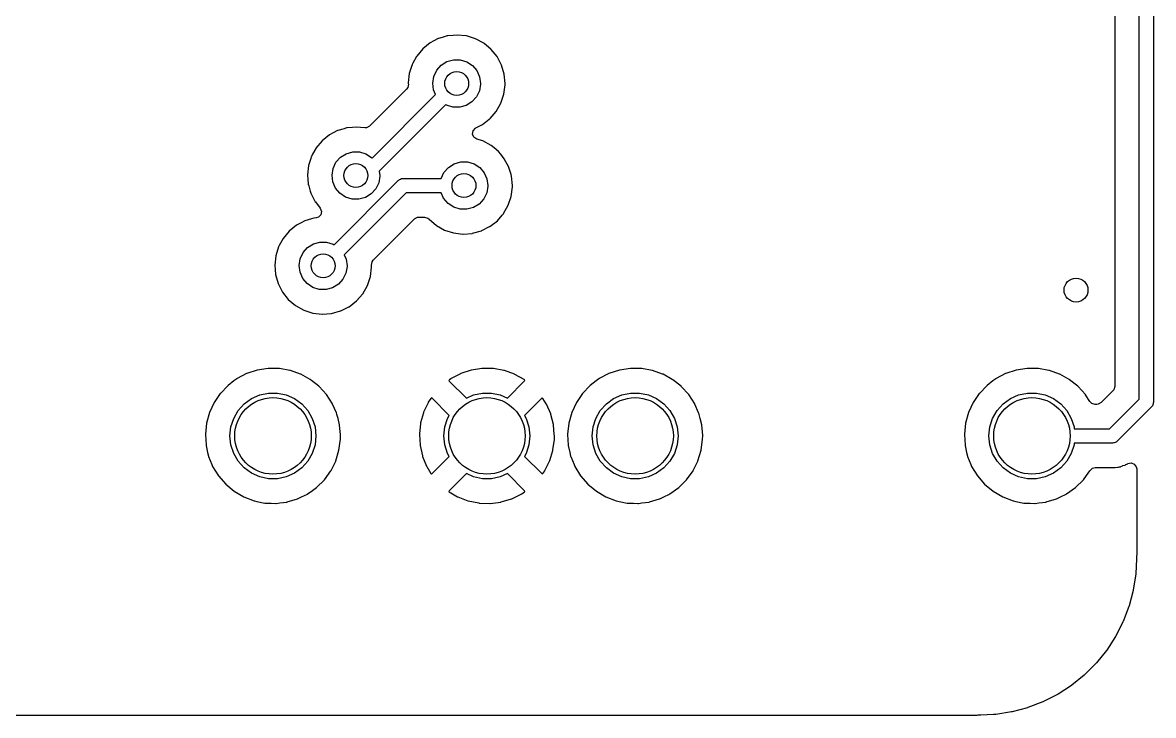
# Model space of a CAD drawing. Extents: x 123.2 to 169.8, y -144.8 to -46.7.
# Drawn here: x 146.11 to 169.77, y -144.78 to -130.3 of the extents above; entities that cross this region are included whole.
import ezdxf

# ---------------------------------------------------------------- set-up
doc = ezdxf.new("R2010")
doc.units = 0
doc.layers.add('BLACK', color=7, linetype='CONTINUOUS')

msp = doc.modelspace()

# ---------------------------------------------------------------- linework, layer by layer
at = {"layer": 'BLACK', "linetype": 'CONTINUOUS'}
for p, q in [((169.466, -138.17), (169.466, -71.3801)), ((169.766, -71.318), (169.766, -138.232)), ((168.957, -128.886), (168.957, -137.907)), ((154.639, -130.724), (154.485, -130.848)), ((154.718, -130.683), (154.639, -130.724)), ((154.809, -130.635), (154.718, -130.683)), ((154.814, -130.632), (154.809, -130.635)), ((154.809, -130.635), (154.809, -130.635)), ((154.893, -130.609), (154.814, -130.632)), ((154.998, -130.578), (154.893, -130.609)), ((155.004, -130.577), (154.998, -130.578)), ((154.998, -130.578), (154.998, -130.578)), ((155.01, -130.576), (155.004, -130.577)), ((155.119, -130.566), (155.01, -130.576)), ((155.01, -130.576), (155.01, -130.576)), ((155.201, -130.559), (155.119, -130.566)), ((155.207, -130.559), (155.201, -130.559)), ((155.392, -130.579), (155.207, -130.559)), ((155.207, -130.559), (155.207, -130.559)), ((155.398, -130.579), (155.392, -130.579)), ((155.392, -130.579), (155.392, -130.579)), ((155.587, -130.638), (155.398, -130.579)), ((155.761, -130.732), (155.587, -130.638)), ((155.765, -130.736), (155.761, -130.732)), ((155.907, -130.853), (155.765, -130.736)), ((155.765, -130.736), (155.765, -130.736)), ((154.355, -131.005), (154.276, -131.148)), ((154.358, -130.999), (154.355, -131.005)), ((154.355, -131.005), (154.355, -131.005)), ((154.485, -130.848), (154.358, -130.999)), ((155.913, -130.858), (155.907, -130.853)), ((155.917, -130.863), (155.913, -130.858)), ((155.958, -130.914), (155.917, -130.863)), ((155.917, -130.863), (155.917, -130.863)), ((156.038, -131.011), (155.958, -130.914)), ((156.131, -131.186), (156.038, -131.011)), ((154.249, -131.214), (154.203, -131.361)), ((154.261, -131.179), (154.249, -131.214)), ((154.263, -131.173), (154.261, -131.179)), ((154.261, -131.179), (154.261, -131.179)), ((154.276, -131.148), (154.263, -131.173)), ((154.776, -131.297), (154.87, -131.191)), ((154.87, -131.191), (154.99, -131.116)), ((154.99, -131.116), (155.126, -131.077)), ((155.126, -131.077), (155.268, -131.077)), ((155.268, -131.077), (155.404, -131.118)), ((155.404, -131.118), (155.523, -131.195)), ((155.523, -131.195), (155.615, -131.303)), ((156.188, -131.375), (156.131, -131.186)), ((154.203, -131.361), (154.181, -131.558)), ((154.694, -131.566), (154.716, -131.426)), ((154.716, -131.426), (154.776, -131.297)), ((155.615, -131.303), (155.674, -131.432)), ((155.674, -131.432), (155.694, -131.572)), ((156.207, -131.572), (156.188, -131.375)), ((154.147, -131.688), (153.371, -132.464)), ((154.169, -131.658), (154.147, -131.688)), ((154.183, -131.588), (154.169, -131.658)), ((154.181, -131.558), (154.182, -131.572)), ((154.182, -131.572), (154.183, -131.588)), ((154.712, -131.706), (154.694, -131.566)), ((154.754, -131.8), (154.712, -131.706)), ((155.67, -131.724), (155.609, -131.852)), ((155.694, -131.584), (155.67, -131.724)), ((155.694, -131.572), (155.694, -131.584)), ((156.182, -131.797), (156.207, -131.6)), ((156.207, -131.6), (156.207, -131.572)), ((153.424, -133.13), (154.754, -131.8)), ((155.513, -131.957), (155.393, -132.031)), ((155.609, -131.852), (155.513, -131.957)), ((156.12, -131.984), (156.182, -131.797)), ((154.964, -132.014), (153.573, -133.405)), ((154.979, -132.023), (154.964, -132.014)), ((155.114, -132.066), (154.979, -132.023)), ((155.256, -132.068), (155.114, -132.066)), ((155.393, -132.031), (155.256, -132.068)), ((155.893, -132.306), (156.022, -132.156)), ((156.022, -132.156), (156.12, -131.984)), ((155.593, -132.5), (155.731, -132.43)), ((155.731, -132.43), (155.737, -132.428)), ((155.737, -132.428), (155.875, -132.32)), ((155.875, -132.32), (155.888, -132.31)), ((155.888, -132.31), (155.893, -132.306)), ((152.531, -132.647), (152.377, -132.771)), ((152.61, -132.606), (152.531, -132.647)), ((152.701, -132.558), (152.61, -132.606)), ((152.706, -132.555), (152.701, -132.558)), ((152.701, -132.558), (152.701, -132.558)), ((152.837, -132.517), (152.706, -132.555)), ((152.89, -132.501), (152.837, -132.517)), ((152.896, -132.5), (152.89, -132.501)), ((152.89, -132.501), (152.89, -132.501)), ((152.902, -132.499), (152.896, -132.5)), ((153.013, -132.489), (152.902, -132.499)), ((152.902, -132.499), (152.902, -132.499)), ((153.093, -132.482), (153.013, -132.489)), ((153.269, -132.5), (153.093, -132.482)), ((153.309, -132.498), (153.269, -132.5)), ((153.371, -132.464), (153.309, -132.498)), ((155.525, -132.629), (155.536, -132.559)), ((155.554, -132.694), (155.525, -132.629)), ((155.536, -132.559), (155.584, -132.506)), ((155.584, -132.506), (155.593, -132.5)), ((152.377, -132.771), (152.25, -132.922)), ((155.613, -132.733), (155.554, -132.694)), ((155.739, -132.772), (155.613, -132.733)), ((155.913, -132.866), (155.739, -132.772)), ((155.917, -132.87), (155.913, -132.866)), ((155.975, -132.918), (155.917, -132.87)), ((155.917, -132.87), (155.917, -132.87)), ((156.065, -132.992), (155.975, -132.918)), ((152.14, -133.14), (152.094, -133.284)), ((152.152, -133.102), (152.14, -133.14)), ((152.154, -133.096), (152.152, -133.102)), ((152.152, -133.102), (152.152, -133.102)), ((152.178, -133.052), (152.154, -133.096)), ((152.247, -132.928), (152.178, -133.052)), ((152.25, -132.922), (152.247, -132.928)), ((152.247, -132.928), (152.247, -132.928)), ((152.668, -133.22), (152.762, -133.114)), ((152.762, -133.114), (152.882, -133.039)), ((152.882, -133.039), (153.018, -133)), ((153.018, -133), (153.16, -133)), ((153.16, -133), (153.295, -133.041)), ((153.295, -133.041), (153.414, -133.118)), ((153.414, -133.118), (153.424, -133.13)), ((156.069, -132.997), (156.065, -132.992)), ((156.114, -133.052), (156.069, -132.997)), ((156.069, -132.997), (156.069, -132.997)), ((156.19, -133.145), (156.114, -133.052)), ((156.283, -133.32), (156.19, -133.145)), ((152.094, -133.284), (152.072, -133.481)), ((152.586, -133.489), (152.608, -133.349)), ((152.608, -133.349), (152.668, -133.22)), ((154.928, -133.432), (155.022, -133.325)), ((155.022, -133.325), (155.142, -133.25)), ((155.142, -133.25), (155.278, -133.211)), ((155.278, -133.211), (155.42, -133.212)), ((155.42, -133.212), (155.556, -133.252)), ((155.556, -133.252), (155.675, -133.329)), ((155.675, -133.329), (155.767, -133.437)), ((156.285, -133.326), (156.283, -133.32)), ((156.33, -133.475), (156.285, -133.326)), ((152.072, -133.481), (152.073, -133.487)), ((152.073, -133.487), (152.08, -133.573)), ((152.08, -133.573), (152.089, -133.678)), ((152.604, -133.629), (152.586, -133.489)), ((152.661, -133.759), (152.604, -133.629)), ((152.629, -134.941), (153.97, -133.6)), ((153.586, -133.507), (153.562, -133.647)), ((153.573, -133.405), (153.586, -133.495)), ((153.586, -133.495), (153.586, -133.507)), ((153.97, -133.6), (153.987, -133.59)), ((153.987, -133.59), (154.001, -133.576)), ((154.001, -133.576), (154.02, -133.571)), ((154.02, -133.571), (154.037, -133.561)), ((154.037, -133.561), (154.057, -133.561)), ((154.057, -133.561), (154.076, -133.556)), ((154.076, -133.556), (154.87, -133.556)), ((154.87, -133.556), (154.928, -133.432)), ((155.767, -133.437), (155.826, -133.566)), ((155.826, -133.566), (155.846, -133.706)), ((156.34, -133.509), (156.33, -133.475)), ((156.359, -133.706), (156.34, -133.509)), ((152.089, -133.678), (152.098, -133.71)), ((152.098, -133.71), (152.13, -133.821)), ((152.13, -133.821), (152.143, -133.868)), ((152.752, -133.868), (152.661, -133.759)), ((154.138, -133.856), (152.84, -135.154)), ((153.5, -133.775), (153.405, -133.88)), ((153.562, -133.647), (153.5, -133.775)), ((154.871, -133.856), (154.138, -133.856)), ((154.921, -133.97), (154.871, -133.856)), ((155.822, -133.858), (155.76, -133.986)), ((155.846, -133.718), (155.822, -133.858)), ((155.846, -133.706), (155.846, -133.718)), ((156.334, -133.931), (156.359, -133.734)), ((156.359, -133.734), (156.359, -133.706)), ((152.143, -133.868), (152.234, -134.044)), ((152.234, -134.044), (152.238, -134.049)), ((152.238, -134.049), (152.341, -134.179)), ((152.87, -133.946), (152.752, -133.868)), ((153.006, -133.989), (152.87, -133.946)), ((153.147, -133.991), (153.006, -133.989)), ((153.284, -133.954), (153.147, -133.991)), ((153.405, -133.88), (153.284, -133.954)), ((155.013, -134.079), (154.921, -133.97)), ((155.131, -134.157), (155.013, -134.079)), ((155.665, -134.091), (155.545, -134.165)), ((155.76, -133.986), (155.665, -134.091)), ((156.272, -134.118), (156.334, -133.931)), ((152.354, -134.314), (152.305, -134.366)), ((152.341, -134.179), (152.367, -134.245)), ((152.367, -134.245), (152.354, -134.314)), ((155.266, -134.2), (155.131, -134.157)), ((155.408, -134.202), (155.266, -134.2)), ((155.545, -134.165), (155.408, -134.202)), ((156.045, -134.44), (156.142, -134.327)), ((156.142, -134.327), (156.17, -134.295)), ((156.17, -134.295), (156.174, -134.29)), ((156.17, -134.295), (156.17, -134.295)), ((156.174, -134.29), (156.272, -134.118)), ((151.845, -134.534), (151.691, -134.658)), ((151.94, -134.484), (151.845, -134.534)), ((152.015, -134.445), (151.94, -134.484)), ((152.02, -134.442), (152.015, -134.445)), ((152.015, -134.445), (152.015, -134.445)), ((152.16, -134.401), (152.02, -134.442)), ((152.204, -134.388), (152.16, -134.401)), ((152.21, -134.387), (152.204, -134.388)), ((152.204, -134.388), (152.204, -134.388)), ((152.216, -134.386), (152.21, -134.387)), ((152.254, -134.383), (152.216, -134.386)), ((152.216, -134.386), (152.216, -134.386)), ((152.305, -134.366), (152.254, -134.383)), ((153.448, -135.265), (154.312, -134.401)), ((154.312, -134.401), (154.374, -134.367)), ((154.374, -134.367), (154.401, -134.365)), ((154.401, -134.365), (154.52, -134.365)), ((154.52, -134.365), (154.589, -134.385)), ((154.589, -134.385), (154.611, -134.403)), ((154.611, -134.403), (154.613, -134.405)), ((154.613, -134.405), (154.617, -134.41)), ((154.617, -134.41), (154.768, -134.538)), ((154.768, -134.538), (154.94, -134.635)), ((155.718, -134.648), (155.883, -134.564)), ((155.883, -134.564), (155.889, -134.562)), ((155.883, -134.564), (155.883, -134.564)), ((155.889, -134.562), (156.045, -134.44)), ((151.564, -134.809), (151.561, -134.815)), ((151.691, -134.658), (151.564, -134.809)), ((154.94, -134.635), (155.128, -134.696)), ((155.128, -134.696), (155.325, -134.719)), ((155.325, -134.719), (155.331, -134.719)), ((155.331, -134.719), (155.516, -134.705)), ((155.331, -134.719), (155.331, -134.719)), ((155.516, -134.705), (155.522, -134.704)), ((155.516, -134.705), (155.516, -134.705)), ((155.522, -134.704), (155.712, -134.651)), ((155.712, -134.651), (155.718, -134.648)), ((155.718, -134.648), (155.718, -134.648)), ((151.469, -134.983), (151.409, -135.171)), ((151.482, -134.958), (151.469, -134.983)), ((151.561, -134.815), (151.482, -134.958)), ((151.561, -134.815), (151.561, -134.815)), ((151.982, -135.107), (152.076, -135.001)), ((152.076, -135.001), (152.196, -134.926)), ((152.196, -134.926), (152.332, -134.887)), ((152.332, -134.887), (152.474, -134.887)), ((152.474, -134.887), (152.61, -134.928)), ((152.61, -134.928), (152.629, -134.941)), ((151.409, -135.171), (151.387, -135.368)), ((151.9, -135.376), (151.922, -135.236)), ((151.922, -135.236), (151.982, -135.107)), ((152.84, -135.154), (152.88, -135.242)), ((152.88, -135.242), (152.9, -135.382)), ((153.425, -135.297), (153.448, -135.265)), ((151.387, -135.368), (151.403, -135.565)), ((151.918, -135.516), (151.9, -135.376)), ((151.976, -135.646), (151.918, -135.516)), ((152.9, -135.394), (152.876, -135.534)), ((152.9, -135.382), (152.9, -135.394)), ((153.388, -135.607), (153.413, -135.41)), ((153.412, -135.366), (153.425, -135.297)), ((153.413, -135.382), (153.412, -135.366)), ((153.413, -135.41), (153.413, -135.382)), ((151.403, -135.565), (151.458, -135.755)), ((151.458, -135.755), (151.548, -135.931)), ((152.067, -135.755), (151.976, -135.646)), ((152.185, -135.833), (152.067, -135.755)), ((152.815, -135.662), (152.719, -135.767)), ((152.876, -135.534), (152.815, -135.662)), ((153.326, -135.794), (153.388, -135.607)), ((151.548, -135.931), (151.671, -136.086)), ((152.32, -135.876), (152.185, -135.833)), ((152.462, -135.878), (152.32, -135.876)), ((152.599, -135.841), (152.462, -135.878)), ((152.719, -135.767), (152.599, -135.841)), ((153.099, -136.116), (153.228, -135.966)), ((153.228, -135.966), (153.326, -135.794)), ((151.671, -136.086), (151.822, -136.214)), ((151.822, -136.214), (151.994, -136.311)), ((152.943, -136.238), (153.099, -136.116)), ((151.994, -136.311), (152.182, -136.372)), ((152.182, -136.372), (152.379, -136.395)), ((152.379, -136.395), (152.385, -136.395)), ((152.385, -136.395), (152.57, -136.38)), ((152.385, -136.395), (152.385, -136.395)), ((152.57, -136.38), (152.57, -136.38)), ((152.57, -136.38), (152.576, -136.38)), ((152.576, -136.38), (152.766, -136.327)), ((152.766, -136.327), (152.772, -136.324)), ((152.772, -136.324), (152.937, -136.24)), ((152.772, -136.324), (152.772, -136.324)), ((152.937, -136.24), (152.943, -136.238)), ((152.937, -136.24), (152.937, -136.24)), ((150.799, -137.637), (150.602, -137.74)), ((150.803, -137.635), (150.799, -137.637)), ((150.799, -137.637), (150.799, -137.637)), ((151.023, -137.563), (150.803, -137.635)), ((151.252, -137.528), (151.023, -137.563)), ((151.258, -137.528), (151.252, -137.528)), ((151.411, -137.53), (151.258, -137.528)), ((151.258, -137.528), (151.258, -137.528)), ((151.484, -137.531), (151.411, -137.53)), ((151.489, -137.532), (151.484, -137.531)), ((151.707, -137.571), (151.489, -137.532)), ((151.489, -137.532), (151.489, -137.532)), ((151.712, -137.572), (151.707, -137.571)), ((151.707, -137.571), (151.707, -137.571)), ((151.717, -137.573), (151.712, -137.572)), ((151.925, -137.647), (151.717, -137.573)), ((151.717, -137.573), (151.717, -137.573)), ((151.93, -137.649), (151.925, -137.647)), ((151.925, -137.647), (151.925, -137.647)), ((151.935, -137.651), (151.93, -137.649)), ((152.129, -137.758), (151.935, -137.651)), ((151.935, -137.651), (151.935, -137.651)), ((155.274, -137.638), (155.078, -137.74)), ((155.283, -137.634), (155.274, -137.638)), ((155.494, -137.565), (155.283, -137.634)), ((155.504, -137.563), (155.494, -137.565)), ((155.722, -137.529), (155.504, -137.563)), ((155.733, -137.529), (155.722, -137.529)), ((155.954, -137.531), (155.733, -137.529)), ((155.964, -137.532), (155.954, -137.531)), ((156.182, -137.571), (155.964, -137.532)), ((156.192, -137.574), (156.182, -137.571)), ((156.4, -137.648), (156.192, -137.574)), ((156.41, -137.652), (156.4, -137.648)), ((158.374, -137.637), (158.177, -137.74)), ((158.378, -137.635), (158.374, -137.637)), ((158.374, -137.637), (158.374, -137.637)), ((158.598, -137.563), (158.378, -137.635)), ((158.827, -137.528), (158.598, -137.563)), ((158.833, -137.528), (158.827, -137.528)), ((158.986, -137.53), (158.833, -137.528)), ((158.833, -137.528), (158.833, -137.528)), ((159.059, -137.531), (158.986, -137.53)), ((159.064, -137.532), (159.059, -137.531)), ((159.282, -137.571), (159.064, -137.532)), ((159.064, -137.532), (159.064, -137.532)), ((159.287, -137.572), (159.282, -137.571)), ((159.282, -137.571), (159.282, -137.571)), ((159.292, -137.573), (159.287, -137.572)), ((159.5, -137.647), (159.292, -137.573)), ((159.292, -137.573), (159.292, -137.573)), ((159.505, -137.649), (159.5, -137.647)), ((159.5, -137.647), (159.5, -137.647)), ((159.51, -137.651), (159.505, -137.649)), ((159.704, -137.758), (159.51, -137.651)), ((159.51, -137.651), (159.51, -137.651)), ((166.674, -137.637), (166.477, -137.74)), ((166.678, -137.635), (166.674, -137.637)), ((166.674, -137.637), (166.674, -137.637)), ((166.898, -137.563), (166.678, -137.635)), ((167.127, -137.528), (166.898, -137.563)), ((167.133, -137.528), (167.127, -137.528)), ((167.286, -137.53), (167.133, -137.528)), ((167.133, -137.528), (167.133, -137.528)), ((167.359, -137.531), (167.286, -137.53)), ((167.364, -137.532), (167.359, -137.531)), ((167.582, -137.571), (167.364, -137.532)), ((167.364, -137.532), (167.364, -137.532)), ((167.587, -137.572), (167.582, -137.571)), ((167.582, -137.571), (167.582, -137.571)), ((167.592, -137.573), (167.587, -137.572)), ((167.8, -137.647), (167.592, -137.573)), ((167.592, -137.573), (167.592, -137.573)), ((167.805, -137.649), (167.8, -137.647)), ((167.8, -137.647), (167.8, -137.647)), ((167.81, -137.651), (167.805, -137.649)), ((168.004, -137.758), (167.81, -137.651)), ((167.81, -137.651), (167.81, -137.651)), ((150.413, -137.881), (150.253, -138.049)), ((150.534, -137.79), (150.413, -137.881)), ((150.594, -137.745), (150.534, -137.79)), ((150.598, -137.742), (150.594, -137.745)), ((150.594, -137.745), (150.594, -137.745)), ((150.602, -137.74), (150.598, -137.742)), ((152.133, -137.761), (152.129, -137.758)), ((152.129, -137.758), (152.129, -137.758)), ((152.137, -137.764), (152.133, -137.761)), ((152.156, -137.779), (152.137, -137.764)), ((152.137, -137.764), (152.137, -137.764)), ((152.311, -137.901), (152.156, -137.779)), ((155.04, -137.767), (155.032, -137.779)), ((155.032, -137.779), (155.038, -137.791)), ((155.038, -137.791), (155.397, -138.149)), ((155.069, -137.746), (155.04, -137.767)), ((155.078, -137.74), (155.069, -137.746)), ((156.255, -138.149), (156.615, -137.79)), ((156.603, -137.759), (156.41, -137.652)), ((156.612, -137.764), (156.603, -137.759)), ((156.614, -137.766), (156.612, -137.764)), ((156.622, -137.777), (156.614, -137.766)), ((156.615, -137.79), (156.622, -137.777)), ((157.988, -137.881), (157.828, -138.049)), ((158.109, -137.79), (157.988, -137.881)), ((158.169, -137.745), (158.109, -137.79)), ((158.173, -137.742), (158.169, -137.745)), ((158.169, -137.745), (158.169, -137.745)), ((158.177, -137.74), (158.173, -137.742)), ((159.708, -137.761), (159.704, -137.758)), ((159.704, -137.758), (159.704, -137.758)), ((159.712, -137.764), (159.708, -137.761)), ((159.886, -137.901), (159.712, -137.764)), ((159.712, -137.764), (159.712, -137.764)), ((166.288, -137.881), (166.128, -138.049)), ((166.409, -137.79), (166.288, -137.881)), ((166.469, -137.745), (166.409, -137.79)), ((166.473, -137.742), (166.469, -137.745)), ((166.469, -137.745), (166.469, -137.745)), ((166.477, -137.74), (166.473, -137.742)), ((168.008, -137.761), (168.004, -137.758)), ((168.004, -137.758), (168.004, -137.758)), ((168.012, -137.764), (168.008, -137.761)), ((168.186, -137.901), (168.012, -137.764)), ((168.012, -137.764), (168.012, -137.764)), ((150.234, -138.076), (150.122, -138.24)), ((150.25, -138.053), (150.234, -138.076)), ((150.253, -138.049), (150.25, -138.053)), ((150.25, -138.053), (150.25, -138.053)), ((150.901, -138.159), (151.073, -138.082)), ((151.073, -138.082), (151.257, -138.043)), ((151.257, -138.043), (151.445, -138.043)), ((151.445, -138.043), (151.629, -138.082)), ((151.629, -138.082), (151.801, -138.159)), ((152.315, -137.904), (152.311, -137.901)), ((152.311, -137.901), (152.311, -137.901)), ((152.471, -138.076), (152.315, -137.904)), ((152.597, -138.27), (152.471, -138.076)), ((155.397, -138.149), (155.548, -138.082)), ((155.548, -138.082), (155.732, -138.043)), ((155.732, -138.043), (155.92, -138.043)), ((155.92, -138.043), (156.104, -138.082)), ((156.104, -138.082), (156.255, -138.149)), ((157.809, -138.076), (157.697, -138.24)), ((157.825, -138.053), (157.809, -138.076)), ((157.828, -138.049), (157.825, -138.053)), ((157.825, -138.053), (157.825, -138.053)), ((158.476, -138.159), (158.648, -138.082)), ((158.648, -138.082), (158.832, -138.043)), ((158.832, -138.043), (159.02, -138.043)), ((159.02, -138.043), (159.204, -138.082)), ((159.204, -138.082), (159.376, -138.159)), ((159.89, -137.904), (159.886, -137.901)), ((159.886, -137.901), (159.886, -137.901)), ((160.046, -138.076), (159.89, -137.904)), ((160.172, -138.27), (160.046, -138.076)), ((166.109, -138.076), (165.997, -138.24)), ((166.125, -138.053), (166.109, -138.076)), ((166.128, -138.049), (166.125, -138.053)), ((166.125, -138.053), (166.125, -138.053)), ((166.776, -138.159), (166.948, -138.082)), ((166.948, -138.082), (167.132, -138.043)), ((167.132, -138.043), (167.32, -138.043)), ((167.32, -138.043), (167.504, -138.082)), ((167.504, -138.082), (167.676, -138.159)), ((168.19, -137.904), (168.186, -137.901)), ((168.186, -137.901), (168.186, -137.901)), ((168.346, -138.076), (168.19, -137.904)), ((168.349, -138.08), (168.346, -138.076)), ((168.44, -138.222), (168.349, -138.08)), ((168.349, -138.08), (168.349, -138.08)), ((168.921, -137.996), (168.674, -138.243)), ((168.937, -137.975), (168.921, -137.996)), ((168.957, -137.907), (168.937, -137.975)), ((150.122, -138.24), (150.025, -138.45)), ((150.623, -138.409), (150.749, -138.269)), ((150.749, -138.269), (150.901, -138.159)), ((151.801, -138.159), (151.953, -138.269)), ((151.953, -138.269), (152.079, -138.409)), ((152.599, -138.275), (152.597, -138.27)), ((152.677, -138.455), (152.599, -138.275)), ((152.599, -138.275), (152.599, -138.275)), ((154.595, -138.245), (154.502, -138.445)), ((154.6, -138.236), (154.595, -138.245)), ((154.656, -138.154), (154.6, -138.236)), ((154.668, -138.145), (154.656, -138.154)), ((154.68, -138.151), (154.668, -138.145)), ((155.039, -138.51), (154.68, -138.151)), ((156.975, -138.148), (156.613, -138.51)), ((156.985, -138.144), (156.975, -138.148)), ((156.995, -138.153), (156.985, -138.144)), ((157.068, -138.266), (156.995, -138.153)), ((157.073, -138.275), (157.068, -138.266)), ((157.161, -138.478), (157.073, -138.275)), ((157.697, -138.24), (157.6, -138.45)), ((158.198, -138.409), (158.324, -138.269)), ((158.324, -138.269), (158.476, -138.159)), ((159.376, -138.159), (159.528, -138.269)), ((159.528, -138.269), (159.654, -138.409)), ((160.174, -138.275), (160.172, -138.27)), ((160.252, -138.455), (160.174, -138.275)), ((160.174, -138.275), (160.174, -138.275)), ((165.997, -138.24), (165.9, -138.45)), ((166.498, -138.409), (166.624, -138.269)), ((166.624, -138.269), (166.776, -138.159)), ((167.676, -138.159), (167.828, -138.269)), ((167.828, -138.269), (167.954, -138.409)), ((168.478, -138.259), (168.44, -138.222)), ((168.546, -138.279), (168.478, -138.259)), ((168.585, -138.279), (168.546, -138.279)), ((168.612, -138.277), (168.585, -138.279)), ((168.674, -138.243), (168.612, -138.277)), ((168.848, -138.788), (169.466, -138.17)), ((169.722, -138.338), (169.016, -139.044)), ((169.732, -138.321), (169.722, -138.338)), ((169.746, -138.307), (169.732, -138.321)), ((169.751, -138.288), (169.746, -138.307)), ((169.761, -138.271), (169.751, -138.288)), ((169.766, -138.232), (169.761, -138.251)), ((169.761, -138.251), (169.761, -138.271)), ((150.025, -138.45), (149.963, -138.673)), ((150.471, -138.751), (150.529, -138.572)), ((150.529, -138.572), (150.623, -138.409)), ((152.079, -138.409), (152.173, -138.572)), ((152.173, -138.572), (152.231, -138.751)), ((152.689, -138.483), (152.677, -138.455)), ((152.69, -138.488), (152.689, -138.483)), ((152.712, -138.574), (152.69, -138.488)), ((152.69, -138.488), (152.69, -138.488)), ((152.745, -138.707), (152.712, -138.574)), ((154.499, -138.455), (154.44, -138.668)), ((154.502, -138.445), (154.499, -138.455)), ((154.946, -138.751), (155.004, -138.572)), ((155.004, -138.572), (155.039, -138.51)), ((156.613, -138.51), (156.648, -138.572)), ((156.648, -138.572), (156.706, -138.751)), ((157.165, -138.488), (157.161, -138.478)), ((157.219, -138.702), (157.165, -138.488)), ((157.6, -138.45), (157.538, -138.673)), ((158.046, -138.751), (158.104, -138.572)), ((158.104, -138.572), (158.198, -138.409)), ((159.654, -138.409), (159.748, -138.572)), ((159.748, -138.572), (159.806, -138.751)), ((160.264, -138.483), (160.252, -138.455)), ((160.265, -138.488), (160.264, -138.483)), ((160.287, -138.574), (160.265, -138.488)), ((160.265, -138.488), (160.265, -138.488)), ((160.32, -138.707), (160.287, -138.574)), ((165.9, -138.45), (165.838, -138.673)), ((166.346, -138.751), (166.404, -138.572)), ((166.404, -138.572), (166.498, -138.409)), ((167.954, -138.409), (168.048, -138.572)), ((168.048, -138.572), (168.106, -138.751)), ((149.963, -138.673), (149.938, -138.903)), ((150.451, -138.938), (150.471, -138.751)), ((152.231, -138.751), (152.251, -138.938)), ((152.746, -138.712), (152.745, -138.707)), ((152.757, -138.849), (152.746, -138.712)), ((152.746, -138.712), (152.746, -138.712)), ((154.438, -138.678), (154.414, -138.898)), ((154.44, -138.668), (154.438, -138.678)), ((154.926, -138.938), (154.946, -138.751)), ((156.706, -138.751), (156.726, -138.938)), ((157.22, -138.712), (157.219, -138.702)), ((157.236, -138.903), (157.22, -138.712)), ((157.538, -138.673), (157.513, -138.903)), ((158.026, -138.938), (158.046, -138.751)), ((159.806, -138.751), (159.826, -138.938)), ((160.321, -138.712), (160.32, -138.707)), ((160.332, -138.849), (160.321, -138.712)), ((160.321, -138.712), (160.321, -138.712)), ((165.838, -138.673), (165.813, -138.903)), ((166.326, -138.938), (166.346, -138.751)), ((168.106, -138.751), (168.11, -138.788)), ((168.11, -138.788), (168.848, -138.788)), ((149.938, -138.903), (149.938, -138.909)), ((149.938, -138.909), (149.951, -139.13)), ((149.938, -138.909), (149.938, -138.909)), ((150.471, -139.125), (150.451, -138.938)), ((152.251, -138.938), (152.231, -139.125)), ((152.732, -139.237), (152.763, -139.007)), ((152.762, -138.909), (152.757, -138.849)), ((152.764, -138.938), (152.762, -138.909)), ((152.763, -139.007), (152.764, -138.938)), ((154.414, -138.898), (154.414, -138.909)), ((154.414, -138.909), (154.427, -139.129)), ((154.946, -139.125), (154.926, -138.938)), ((156.726, -138.938), (156.706, -139.125)), ((157.208, -139.231), (157.237, -139.01)), ((157.239, -138.935), (157.236, -138.903)), ((157.237, -139.004), (157.239, -138.941)), ((157.237, -139.01), (157.237, -139.004)), ((157.239, -138.941), (157.239, -138.935)), ((157.513, -138.903), (157.513, -138.909)), ((157.513, -138.909), (157.526, -139.13)), ((157.513, -138.909), (157.513, -138.909)), ((158.046, -139.125), (158.026, -138.938)), ((159.826, -138.938), (159.806, -139.125)), ((160.307, -139.237), (160.338, -139.007)), ((160.339, -138.938), (160.332, -138.849)), ((160.338, -139.007), (160.339, -138.938)), ((165.813, -138.903), (165.813, -138.909)), ((165.813, -138.909), (165.813, -138.909)), ((165.813, -138.909), (165.826, -139.13)), ((166.346, -139.125), (166.326, -138.938)), ((168.985, -139.068), (168.966, -139.073)), ((168.999, -139.054), (168.985, -139.068)), ((169.016, -139.044), (168.999, -139.054)), ((149.951, -139.13), (149.951, -139.135)), ((149.951, -139.135), (149.953, -139.14)), ((149.953, -139.14), (149.953, -139.14)), ((149.953, -139.14), (149.985, -139.283)), ((149.985, -139.283), (150.002, -139.361)), ((150.529, -139.304), (150.471, -139.125)), ((150.623, -139.467), (150.529, -139.304)), ((152.173, -139.304), (152.079, -139.467)), ((152.231, -139.125), (152.173, -139.304)), ((152.665, -139.458), (152.732, -139.237)), ((154.427, -139.129), (154.428, -139.14)), ((154.428, -139.14), (154.477, -139.355)), ((155.004, -139.304), (154.946, -139.125)), ((155.039, -139.366), (155.004, -139.304)), ((156.648, -139.304), (156.613, -139.366)), ((156.706, -139.125), (156.648, -139.304)), ((157.141, -139.453), (157.205, -139.242)), ((157.205, -139.242), (157.208, -139.231)), ((157.526, -139.13), (157.526, -139.135)), ((157.526, -139.135), (157.528, -139.14)), ((157.528, -139.14), (157.528, -139.14)), ((157.528, -139.14), (157.56, -139.283)), ((157.56, -139.283), (157.577, -139.361)), ((158.104, -139.304), (158.046, -139.125)), ((158.198, -139.467), (158.104, -139.304)), ((159.748, -139.304), (159.654, -139.467)), ((159.806, -139.125), (159.748, -139.304)), ((160.24, -139.458), (160.307, -139.237)), ((165.826, -139.13), (165.826, -139.135)), ((165.826, -139.135), (165.828, -139.14)), ((165.828, -139.14), (165.828, -139.14)), ((165.828, -139.14), (165.86, -139.283)), ((165.86, -139.283), (165.877, -139.361)), ((166.404, -139.304), (166.346, -139.125)), ((166.498, -139.467), (166.404, -139.304)), ((168.048, -139.304), (167.954, -139.467)), ((168.106, -139.125), (168.048, -139.304)), ((168.11, -139.088), (168.106, -139.125)), ((168.91, -139.088), (168.11, -139.088)), ((168.929, -139.083), (168.91, -139.088)), ((168.949, -139.083), (168.929, -139.083)), ((168.966, -139.073), (168.949, -139.083)), ((150.002, -139.361), (150.004, -139.365)), ((150.004, -139.365), (150.004, -139.365)), ((150.004, -139.365), (150.074, -139.536)), ((150.074, -139.536), (150.089, -139.575)), ((150.749, -139.607), (150.623, -139.467)), ((152.079, -139.467), (151.953, -139.607)), ((152.565, -139.661), (152.663, -139.463)), ((152.663, -139.463), (152.665, -139.458)), ((152.663, -139.463), (152.663, -139.463)), ((154.477, -139.355), (154.48, -139.365)), ((154.48, -139.365), (154.563, -139.57)), ((154.675, -139.729), (155.039, -139.366)), ((156.613, -139.366), (156.972, -139.725)), ((157.039, -139.661), (157.137, -139.463)), ((157.137, -139.463), (157.141, -139.453)), ((157.577, -139.361), (157.579, -139.365)), ((157.579, -139.365), (157.579, -139.365)), ((157.579, -139.365), (157.649, -139.536)), ((157.649, -139.536), (157.664, -139.575)), ((158.324, -139.607), (158.198, -139.467)), ((159.654, -139.467), (159.528, -139.607)), ((160.14, -139.661), (160.238, -139.463)), ((160.238, -139.463), (160.24, -139.458)), ((160.238, -139.463), (160.238, -139.463)), ((165.877, -139.361), (165.879, -139.365)), ((165.879, -139.365), (165.879, -139.365)), ((165.879, -139.365), (165.949, -139.536)), ((165.949, -139.536), (165.964, -139.575)), ((166.624, -139.607), (166.498, -139.467)), ((167.954, -139.467), (167.828, -139.607)), ((169.174, -139.547), (169.192, -139.536)), ((169.192, -139.536), (169.21, -139.528)), ((169.21, -139.528), (169.23, -139.52)), ((169.23, -139.52), (169.233, -139.518)), ((169.233, -139.518), (169.3, -139.503)), ((169.3, -139.503), (169.367, -139.527)), ((169.367, -139.527), (169.409, -139.584)), ((150.089, -139.575), (150.211, -139.773)), ((150.211, -139.773), (150.362, -139.948)), ((150.901, -139.717), (150.749, -139.607)), ((151.073, -139.794), (150.901, -139.717)), ((151.801, -139.717), (151.629, -139.794)), ((151.953, -139.607), (151.801, -139.717)), ((152.427, -139.854), (152.562, -139.666)), ((152.562, -139.666), (152.565, -139.661)), ((154.563, -139.57), (154.568, -139.579)), ((154.568, -139.579), (154.656, -139.724)), ((154.656, -139.724), (154.667, -139.733)), ((154.667, -139.733), (154.675, -139.729)), ((155.397, -139.727), (155.036, -140.087)), ((155.548, -139.794), (155.397, -139.727)), ((156.255, -139.727), (156.104, -139.794)), ((156.613, -140.084), (156.255, -139.727)), ((156.972, -139.725), (156.984, -139.732)), ((156.984, -139.732), (156.996, -139.723)), ((156.996, -139.723), (157.034, -139.67)), ((157.034, -139.67), (157.039, -139.661)), ((157.664, -139.575), (157.786, -139.773)), ((157.786, -139.773), (157.937, -139.948)), ((158.476, -139.717), (158.324, -139.607)), ((158.648, -139.794), (158.476, -139.717)), ((159.376, -139.717), (159.204, -139.794)), ((159.528, -139.607), (159.376, -139.717)), ((160.002, -139.854), (160.137, -139.666)), ((160.137, -139.666), (160.14, -139.661)), ((165.964, -139.575), (166.086, -139.773)), ((166.086, -139.773), (166.237, -139.948)), ((166.776, -139.717), (166.624, -139.607)), ((166.948, -139.794), (166.776, -139.717)), ((167.676, -139.717), (167.504, -139.794)), ((167.828, -139.607), (167.676, -139.717)), ((168.302, -139.854), (168.364, -139.768)), ((168.364, -139.768), (168.434, -139.67)), ((168.434, -139.67), (168.437, -139.666)), ((168.434, -139.67), (168.434, -139.67)), ((168.437, -139.666), (168.44, -139.661)), ((168.44, -139.661), (168.442, -139.658)), ((168.442, -139.658), (168.494, -139.61)), ((168.494, -139.61), (168.55, -139.596)), ((168.55, -139.596), (168.828, -139.596)), ((168.828, -139.596), (168.84, -139.597)), ((168.84, -139.597), (168.84, -139.597)), ((168.84, -139.597), (168.848, -139.599)), ((168.848, -139.599), (168.918, -139.597)), ((168.918, -139.597), (168.922, -139.596)), ((168.922, -139.596), (168.951, -139.596)), ((168.951, -139.596), (168.956, -139.596)), ((168.956, -139.596), (168.968, -139.595)), ((168.968, -139.595), (169.014, -139.594)), ((169.014, -139.594), (169.034, -139.588)), ((169.034, -139.588), (169.054, -139.584)), ((169.054, -139.584), (169.061, -139.583)), ((169.061, -139.583), (169.067, -139.582)), ((169.067, -139.582), (169.075, -139.581)), ((169.067, -139.582), (169.067, -139.582)), ((169.075, -139.581), (169.082, -139.578)), ((169.082, -139.578), (169.118, -139.564)), ((169.082, -139.578), (169.082, -139.578)), ((169.118, -139.564), (169.129, -139.56)), ((169.129, -139.56), (169.174, -139.547)), ((169.409, -139.584), (169.417, -139.628)), ((169.417, -139.628), (169.417, -141.429)), ((150.362, -139.948), (150.54, -140.096)), ((151.257, -139.833), (151.073, -139.794)), ((151.445, -139.833), (151.257, -139.833)), ((151.629, -139.794), (151.445, -139.833)), ((152.263, -140.017), (152.427, -139.854)), ((155.732, -139.833), (155.548, -139.794)), ((155.92, -139.833), (155.732, -139.833)), ((156.104, -139.794), (155.92, -139.833)), ((157.937, -139.948), (158.115, -140.096)), ((158.832, -139.833), (158.648, -139.794)), ((159.02, -139.833), (158.832, -139.833)), ((159.204, -139.794), (159.02, -139.833)), ((159.838, -140.017), (160.002, -139.854)), ((166.237, -139.948), (166.415, -140.096)), ((167.132, -139.833), (166.948, -139.794)), ((167.32, -139.833), (167.132, -139.833)), ((167.504, -139.794), (167.32, -139.833)), ((168.138, -140.017), (168.302, -139.854)), ((150.54, -140.096), (150.74, -140.213)), ((150.74, -140.213), (150.957, -140.295)), ((151.867, -140.254), (151.948, -140.214)), ((151.948, -140.214), (152.07, -140.154)), ((152.07, -140.154), (152.075, -140.152)), ((152.07, -140.154), (152.07, -140.154)), ((152.075, -140.152), (152.148, -140.099)), ((152.148, -140.099), (152.263, -140.017)), ((155.036, -140.087), (155.029, -140.099)), ((155.029, -140.099), (155.035, -140.106)), ((155.035, -140.106), (155.211, -140.21)), ((155.211, -140.21), (155.22, -140.214)), ((155.22, -140.214), (155.427, -140.293)), ((156.337, -140.255), (156.346, -140.251)), ((156.346, -140.251), (156.545, -140.154)), ((156.545, -140.154), (156.554, -140.149)), ((156.554, -140.149), (156.611, -140.108)), ((156.611, -140.108), (156.619, -140.097)), ((156.619, -140.097), (156.613, -140.084)), ((158.115, -140.096), (158.315, -140.213)), ((158.315, -140.213), (158.532, -140.295)), ((159.442, -140.254), (159.523, -140.214)), ((159.523, -140.214), (159.645, -140.154)), ((159.645, -140.154), (159.65, -140.152)), ((159.645, -140.154), (159.645, -140.154)), ((159.65, -140.152), (159.838, -140.017)), ((166.415, -140.096), (166.615, -140.213)), ((166.615, -140.213), (166.832, -140.295)), ((167.742, -140.254), (167.823, -140.214)), ((167.823, -140.214), (167.945, -140.154)), ((167.945, -140.154), (167.95, -140.152)), ((167.945, -140.154), (167.945, -140.154)), ((167.95, -140.152), (168.138, -140.017)), ((150.957, -140.295), (150.962, -140.296)), ((150.962, -140.296), (150.962, -140.296)), ((150.962, -140.296), (151.015, -140.307)), ((151.015, -140.307), (151.184, -140.341)), ((151.184, -140.341), (151.314, -140.346)), ((151.314, -140.346), (151.41, -140.35)), ((151.41, -140.35), (151.41, -140.35)), ((151.41, -140.35), (151.415, -140.35)), ((151.415, -140.35), (151.42, -140.349)), ((151.42, -140.349), (151.493, -140.34)), ((151.42, -140.349), (151.42, -140.349)), ((151.493, -140.34), (151.645, -140.32)), ((151.645, -140.32), (151.65, -140.319)), ((151.65, -140.319), (151.862, -140.255)), ((151.65, -140.319), (151.65, -140.319)), ((151.862, -140.255), (151.867, -140.254)), ((155.427, -140.293), (155.437, -140.296)), ((155.437, -140.296), (155.654, -140.34)), ((155.654, -140.34), (155.664, -140.341)), ((155.664, -140.341), (155.885, -140.349)), ((155.885, -140.349), (155.895, -140.349)), ((155.895, -140.349), (156.115, -140.321)), ((156.115, -140.321), (156.125, -140.318)), ((156.125, -140.318), (156.337, -140.255)), ((158.532, -140.295), (158.537, -140.296)), ((158.537, -140.296), (158.537, -140.296)), ((158.537, -140.296), (158.59, -140.307)), ((158.59, -140.307), (158.759, -140.341)), ((158.759, -140.341), (158.889, -140.346)), ((158.889, -140.346), (158.985, -140.35)), ((158.985, -140.35), (158.985, -140.35)), ((158.985, -140.35), (158.99, -140.35)), ((158.99, -140.35), (158.995, -140.349)), ((158.995, -140.349), (159.068, -140.34)), ((158.995, -140.349), (158.995, -140.349)), ((159.068, -140.34), (159.22, -140.32)), ((159.22, -140.32), (159.225, -140.319)), ((159.225, -140.319), (159.437, -140.255)), ((159.225, -140.319), (159.225, -140.319)), ((159.437, -140.255), (159.442, -140.254)), ((166.832, -140.295), (166.837, -140.296)), ((166.837, -140.296), (166.837, -140.296)), ((166.837, -140.296), (166.89, -140.307)), ((166.89, -140.307), (167.059, -140.341)), ((167.059, -140.341), (167.189, -140.346)), ((167.189, -140.346), (167.285, -140.35)), ((167.285, -140.35), (167.285, -140.35)), ((167.285, -140.35), (167.29, -140.35)), ((167.29, -140.35), (167.295, -140.349)), ((167.295, -140.349), (167.368, -140.34)), ((167.295, -140.349), (167.295, -140.349)), ((167.368, -140.34), (167.52, -140.32)), ((167.52, -140.32), (167.525, -140.319)), ((167.525, -140.319), (167.737, -140.255)), ((167.525, -140.319), (167.525, -140.319)), ((167.737, -140.255), (167.742, -140.254)), ((169.417, -141.429), (169.416, -141.448)), ((169.416, -141.513), (169.4, -141.817)), ((169.414, -141.463), (169.412, -141.472)), ((169.412, -141.472), (169.414, -141.486)), ((169.416, -141.448), (169.414, -141.463)), ((169.414, -141.463), (169.414, -141.463)), ((169.414, -141.486), (169.415, -141.49)), ((169.415, -141.49), (169.416, -141.513)), ((169.398, -141.83), (169.346, -142.158)), ((169.4, -141.817), (169.398, -141.83)), ((169.344, -142.171), (169.258, -142.492)), ((169.346, -142.158), (169.344, -142.171)), ((169.254, -142.504), (169.134, -142.815)), ((169.258, -142.492), (169.254, -142.504)), ((169.129, -142.827), (168.978, -143.123)), ((169.134, -142.815), (169.129, -142.827)), ((168.972, -143.134), (168.791, -143.413)), ((168.978, -143.123), (168.972, -143.134)), ((168.783, -143.424), (168.574, -143.682)), ((168.791, -143.413), (168.783, -143.424)), ((168.565, -143.692), (168.33, -143.927)), ((168.574, -143.682), (168.565, -143.692)), ((168.32, -143.936), (168.062, -144.145)), ((168.33, -143.927), (168.32, -143.936)), ((168.051, -144.153), (167.772, -144.334)), ((168.062, -144.145), (168.051, -144.153)), ((167.453, -144.496), (167.142, -144.616)), ((167.465, -144.491), (167.453, -144.496)), ((167.761, -144.34), (167.465, -144.491)), ((167.772, -144.334), (167.761, -144.34)), ((166.796, -144.708), (166.468, -144.76)), ((166.809, -144.706), (166.796, -144.708)), ((167.13, -144.62), (166.809, -144.706)), ((167.142, -144.616), (167.13, -144.62)), ((166.074, -144.779), (126.795, -144.779)), ((166.091, -144.778), (166.074, -144.779)), ((166.098, -144.777), (166.091, -144.778)), ((166.113, -144.775), (166.098, -144.777)), ((166.122, -144.774), (166.113, -144.775)), ((166.113, -144.775), (166.113, -144.775)), ((166.131, -144.776), (166.122, -144.774)), ((166.133, -144.776), (166.131, -144.776)), ((166.131, -144.776), (166.131, -144.776)), ((166.159, -144.777), (166.133, -144.776)), ((166.421, -144.764), (166.159, -144.777)), ((166.455, -144.762), (166.421, -144.764)), ((166.468, -144.76), (166.455, -144.762))]:
    msp.add_line(p, q, dxfattribs=at)
at = {"layer": 'BLACK'}
for centre, radius in [((155.194, -131.572), 0.25), ((153.086, -133.495), 0.25), ((155.346, -133.706), 0.25), ((152.4, -135.382), 0.25), ((168.148, -135.89), 0.25), ((151.351, -138.938), 0.8), ((155.826, -138.938), 0.8), ((158.926, -138.938), 0.8), ((167.226, -138.938), 0.8)]:
    msp.add_circle(centre, radius, dxfattribs=at)

doc.saveas('drawing.dxf')
